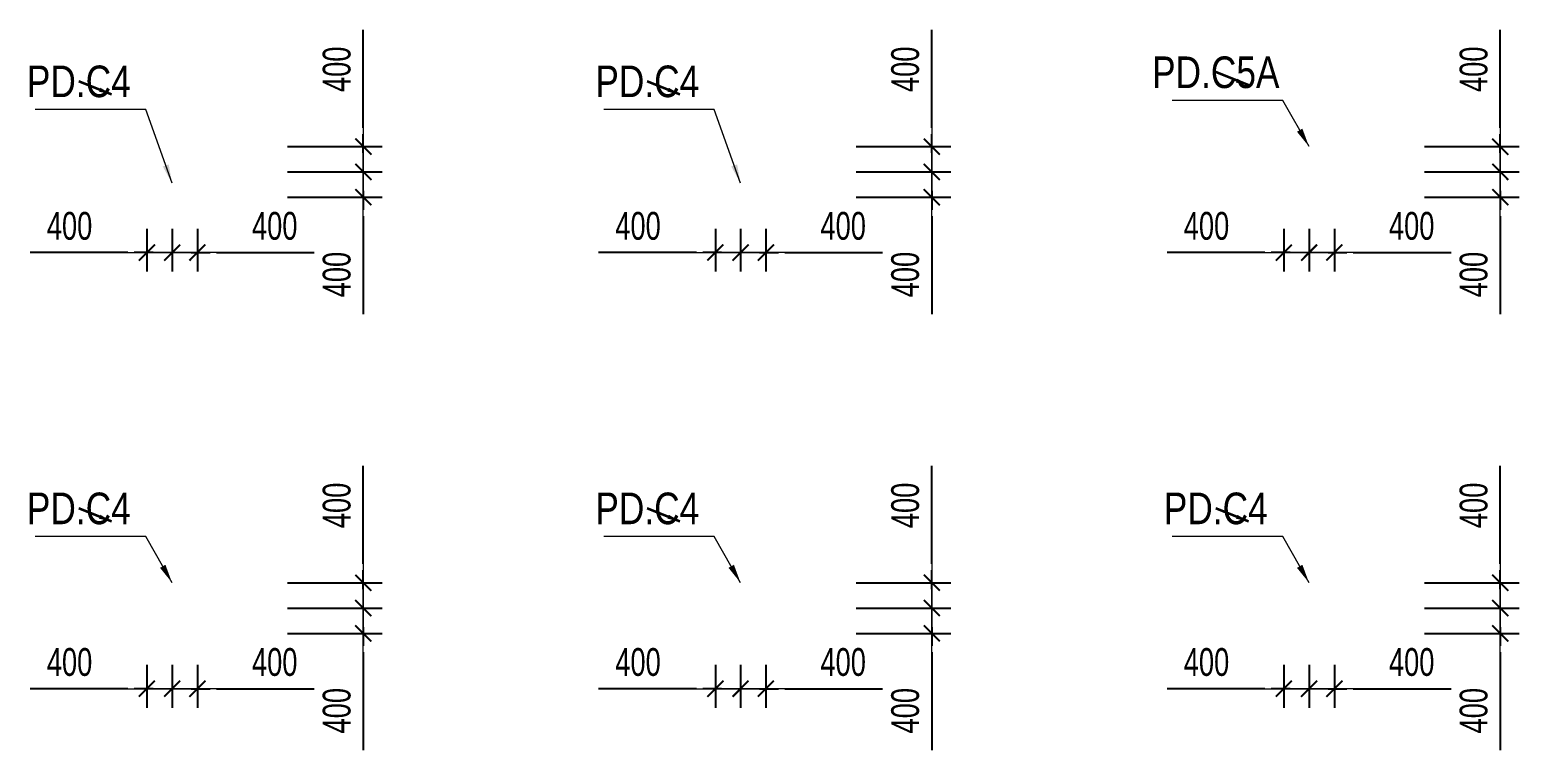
# Model space of a CAD drawing. Header units: millimetres. Extents: x -259680 to 699608, y -1281 to 104748.
# Drawn here: x 52446 to 76027, y 23251 to 34649 of the extents above; entities that cross this region are included whole.
import ezdxf
from ezdxf.enums import TextEntityAlignment as Align

# ---------------------------------------------------------------- set-up
doc = ezdxf.new("R2010")
doc.units = ezdxf.units.MM
doc.layers.get('Defpoints').update_dxf_attribs({"color": 151, "lineweight": 9})
for name, color, linetype, lineweight in [('$0$C1', 20, 'Continuous', 35), ('$1$NDC_S_ANNO', 7, 'Continuous', 20), ('$1$NDC_S_DIM', 1, 'Continuous', 15), ('NDC_S_DIM', 1, 'Continuous', 15)]:
    doc.layers.add(name, color=color, linetype=linetype, lineweight=lineweight)
doc.styles.add('$1$NDC_DIM', font='', dxfattribs={"width": 0.75})
doc.styles.add('$2$ARIAL', font='arial.ttf', dxfattribs={"width": 0.8})
doc.styles.add('NDC_DIM', font='', dxfattribs={"width": 0.75})
doc.styles.get('$1$NDC_DIM').set_extended_font_data('Dotum')
doc.styles.get('NDC_DIM').set_extended_font_data('Dotum')
doc.dimstyles.new('$0$NDC_dim_150', dxfattribs={"dimscale": 150, "dimtxt": 2.2, "dimasz": 1.5, "dimexe": 1.5, "dimexo": 2.5, "dimgap": 1, "dimtad": 1, "dimdec": 0, "dimzin": 0, "dimdsep": 46, "dimtxsty": '$1$NDC_DIM', "dimblk": '$1$DIMMARK', "dimcen": 0.09, "dimdle": 1.2, "dimclrd": 1, "dimclre": 1, "dimclrt": 3, "dimadec": 0, "dimazin": 0, "dimtfac": 1, "dimtdec": 0, "dimtix": 1, "dimtofl": 0, "dimtmove": 0, "dimatfit": 3, "dimfxl": 0, "dimtolj": 1, "dimtzin": 0, "dimarcsym": 0})
doc.dimstyles.new('$1$NDC_dim_iso', dxfattribs={"dimtxt": 2.2, "dimasz": 1, "dimexe": 1.5, "dimexo": 2.5, "dimgap": 1, "dimtad": 1, "dimdec": 0, "dimzin": 0, "dimdsep": 46, "dimtxsty": '$1$NDC_DIM', "dimblk": '$1$DIMMARK', "dimcen": 0.09, "dimdle": 1.2, "dimclrd": 1, "dimclre": 1, "dimclrt": 3, "dimadec": 0, "dimazin": 0, "dimtfac": 1, "dimtdec": 0, "dimtix": 1, "dimtofl": 0, "dimtmove": 0, "dimatfit": 3, "dimfxl": 0, "dimtolj": 1, "dimtzin": 0, "dimarcsym": 0})
doc.dimstyles.new('NDC_dim_200', dxfattribs={"dimscale": 200, "dimtxt": 2.2, "dimasz": 1.5, "dimexe": 1.5, "dimexo": 2.5, "dimgap": 1, "dimtad": 1, "dimdec": 0, "dimzin": 0, "dimdsep": 46, "dimtxsty": 'NDC_DIM', "dimblk": 'DIMMARK', "dimcen": 0.09, "dimdle": 1.2, "dimclrd": 1, "dimclre": 1, "dimclrt": 3, "dimadec": 0, "dimazin": 0, "dimtfac": 1, "dimtdec": 0, "dimtix": 1, "dimtofl": 0, "dimtmove": 0, "dimatfit": 3, "dimfxl": 0, "dimtolj": 1, "dimtzin": 0, "dimarcsym": 0})

# ---------------------------------------------------------------- blocks, each defined once
blk = doc.blocks.new('$1$DIMMARK')
at = {"layer": '$1$NDC_S_DIM', "color": 1}
blk.add_line((-1.5, 0), (1, 0), dxfattribs=at)
at = {"layer": '$1$NDC_S_DIM', "color": 2, "const_width": 0.1}
blk.add_lwpolyline([(-0.424, -0.424), (0.424, 0.424)], dxfattribs=at)
blk = doc.blocks.new('DIMMARK')
at = {"layer": 'NDC_S_DIM', "color": 1}
blk.add_line((-1.5, 0), (1, 0), dxfattribs=at)
at = {"layer": 'NDC_S_DIM', "color": 2, "const_width": 0.1}
blk.add_lwpolyline([(-0.424, -0.424), (0.424, 0.424)], dxfattribs=at)
blk = doc.blocks.new('*D415')
at = {"layer": 'Defpoints', "color": 0, "ltscale": 100, "transparency": 16777216}
for p in [(72700, 32000), (73100, 32000), (73100, 31124)]:
    blk.add_point(p, dxfattribs=at)
at = {"layer": 'NDC_S_DIM', "color": 1, "lineweight": -2, "ltscale": 100, "transparency": 16777216}
for p, q in [((72700, 31500), (72700, 30824)), ((73100, 31500), (73100, 30824)), ((72400, 31124), (72100, 31124)), ((73400, 31124), (74949, 31124))]:
    blk.add_line(p, q, dxfattribs=at)
at = {"layer": 'NDC_S_DIM', "color": 1, "lineweight": -2, "ltscale": 100, "transparency": 16777216, "xscale": 300, "yscale": 300, "zscale": 300}
blk.add_blockref('DIMMARK', (72700, 31124), dxfattribs=at)
at = {"layer": 'NDC_S_DIM', "color": 1, "lineweight": -2, "ltscale": 100, "transparency": 16777216, "xscale": 300, "yscale": 300, "zscale": 300, "rotation": 180}
blk.add_blockref('DIMMARK', (73100, 31124), dxfattribs=at)
at = {"layer": 'NDC_S_DIM', "color": 3, "ltscale": 100, "transparency": 16777216, "insert": (74324, 31544), "char_height": 440, "attachment_point": 5, "style": 'NDC_DIM'}
blk.add_mtext('\\A1;400', dxfattribs=at)
blk = doc.blocks.new('*D416')
at = {"layer": 'Defpoints', "color": 0, "ltscale": 100, "transparency": 16777216}
for p in [(72300, 32000), (72700, 32000), (72700, 31124)]:
    blk.add_point(p, dxfattribs=at)
at = {"layer": 'NDC_S_DIM', "color": 1, "lineweight": -2, "ltscale": 100, "transparency": 16777216}
for p, q in [((72300, 31500), (72300, 30824)), ((72700, 31500), (72700, 30824)), ((72000, 31124), (70451, 31124)), ((73000, 31124), (73300, 31124))]:
    blk.add_line(p, q, dxfattribs=at)
at = {"layer": 'NDC_S_DIM', "color": 1, "lineweight": -2, "ltscale": 100, "transparency": 16777216, "xscale": 300, "yscale": 300, "zscale": 300}
blk.add_blockref('DIMMARK', (72300, 31124), dxfattribs=at)
at = {"layer": 'NDC_S_DIM', "color": 1, "lineweight": -2, "ltscale": 100, "transparency": 16777216, "xscale": 300, "yscale": 300, "zscale": 300, "rotation": 180}
blk.add_blockref('DIMMARK', (72700, 31124), dxfattribs=at)
at = {"layer": 'NDC_S_DIM', "color": 3, "ltscale": 100, "transparency": 16777216, "insert": (71076, 31544), "char_height": 440, "attachment_point": 5, "style": 'NDC_DIM'}
blk.add_mtext('\\A1;400', dxfattribs=at)
blk = doc.blocks.new('*D417')
at = {"layer": 'Defpoints', "color": 0, "ltscale": 100, "transparency": 16777216}
for p in [(73100, 32800), (75727, 32800), (73100, 32400)]:
    blk.add_point(p, dxfattribs=at)
at = {"layer": 'NDC_S_DIM', "color": 1, "lineweight": -2, "ltscale": 100, "transparency": 16777216}
for p, q in [((75727, 33100), (75727, 34649)), ((74527, 32800), (76027, 32800)), ((74527, 32400), (76027, 32400)), ((75727, 32100), (75727, 31800))]:
    blk.add_line(p, q, dxfattribs=at)
at = {"layer": 'NDC_S_DIM', "color": 1, "lineweight": -2, "ltscale": 100, "transparency": 16777216, "xscale": 300, "yscale": 300, "zscale": 300}
for p, rotation in [((75727, 32800), 270), ((75727, 32400), 90)]:
    blk.add_blockref('DIMMARK', p, dxfattribs=dict(at, rotation=rotation))
at = {"layer": 'NDC_S_DIM', "color": 3, "ltscale": 100, "transparency": 16777216, "insert": (75307, 34024), "char_height": 440, "attachment_point": 5, "rotation": 90, "style": 'NDC_DIM'}
blk.add_mtext('\\A1;400', dxfattribs=at)
blk = doc.blocks.new('*D418')
at = {"layer": 'Defpoints', "color": 0, "ltscale": 100, "transparency": 16777216}
for p in [(73100, 32400), (75727, 32400), (73100, 32000)]:
    blk.add_point(p, dxfattribs=at)
at = {"layer": 'NDC_S_DIM', "color": 1, "lineweight": -2, "ltscale": 100, "transparency": 16777216}
for p, q in [((75727, 32700), (75727, 33000)), ((74527, 32400), (76027, 32400)), ((74527, 32000), (76027, 32000)), ((75727, 31700), (75727, 30151))]:
    blk.add_line(p, q, dxfattribs=at)
at = {"layer": 'NDC_S_DIM', "color": 1, "lineweight": -2, "ltscale": 100, "transparency": 16777216, "xscale": 300, "yscale": 300, "zscale": 300}
for p, rotation in [((75727, 32400), 270), ((75727, 32000), 90)]:
    blk.add_blockref('DIMMARK', p, dxfattribs=dict(at, rotation=rotation))
at = {"layer": 'NDC_S_DIM', "color": 3, "ltscale": 100, "transparency": 16777216, "insert": (75307, 30776), "char_height": 440, "attachment_point": 5, "rotation": 90, "style": 'NDC_DIM'}
blk.add_mtext('\\A1;400', dxfattribs=at)
blk = doc.blocks.new('*D419')
at = {"layer": 'Defpoints', "color": 0, "ltscale": 100, "transparency": 16777216}
for p in [(63700, 32000), (64100, 32000), (64100, 31124)]:
    blk.add_point(p, dxfattribs=at)
at = {"layer": 'NDC_S_DIM', "color": 1, "lineweight": -2, "ltscale": 100, "transparency": 16777216}
for p, q in [((63700, 31500), (63700, 30824)), ((64100, 31500), (64100, 30824)), ((63400, 31124), (63100, 31124)), ((64400, 31124), (65949, 31124))]:
    blk.add_line(p, q, dxfattribs=at)
at = {"layer": 'NDC_S_DIM', "color": 1, "lineweight": -2, "ltscale": 100, "transparency": 16777216, "xscale": 300, "yscale": 300, "zscale": 300}
blk.add_blockref('DIMMARK', (63700, 31124), dxfattribs=at)
at = {"layer": 'NDC_S_DIM', "color": 1, "lineweight": -2, "ltscale": 100, "transparency": 16777216, "xscale": 300, "yscale": 300, "zscale": 300, "rotation": 180}
blk.add_blockref('DIMMARK', (64100, 31124), dxfattribs=at)
at = {"layer": 'NDC_S_DIM', "color": 3, "ltscale": 100, "transparency": 16777216, "insert": (65324, 31544), "char_height": 440, "attachment_point": 5, "style": 'NDC_DIM'}
blk.add_mtext('\\A1;400', dxfattribs=at)
blk = doc.blocks.new('*D420')
at = {"layer": 'Defpoints', "color": 0, "ltscale": 100, "transparency": 16777216}
for p in [(63300, 32000), (63700, 32000), (63700, 31124)]:
    blk.add_point(p, dxfattribs=at)
at = {"layer": 'NDC_S_DIM', "color": 1, "lineweight": -2, "ltscale": 100, "transparency": 16777216}
for p, q in [((63300, 31500), (63300, 30824)), ((63700, 31500), (63700, 30824)), ((63000, 31124), (61451, 31124)), ((64000, 31124), (64300, 31124))]:
    blk.add_line(p, q, dxfattribs=at)
at = {"layer": 'NDC_S_DIM', "color": 1, "lineweight": -2, "ltscale": 100, "transparency": 16777216, "xscale": 300, "yscale": 300, "zscale": 300}
blk.add_blockref('DIMMARK', (63300, 31124), dxfattribs=at)
at = {"layer": 'NDC_S_DIM', "color": 1, "lineweight": -2, "ltscale": 100, "transparency": 16777216, "xscale": 300, "yscale": 300, "zscale": 300, "rotation": 180}
blk.add_blockref('DIMMARK', (63700, 31124), dxfattribs=at)
at = {"layer": 'NDC_S_DIM', "color": 3, "ltscale": 100, "transparency": 16777216, "insert": (62076, 31544), "char_height": 440, "attachment_point": 5, "style": 'NDC_DIM'}
blk.add_mtext('\\A1;400', dxfattribs=at)
blk = doc.blocks.new('*D421')
at = {"layer": 'Defpoints', "color": 0, "ltscale": 100, "transparency": 16777216}
for p in [(64100, 32800), (66727, 32800), (64100, 32400)]:
    blk.add_point(p, dxfattribs=at)
at = {"layer": 'NDC_S_DIM', "color": 1, "lineweight": -2, "ltscale": 100, "transparency": 16777216}
for p, q in [((66727, 33100), (66727, 34649)), ((65527, 32800), (67027, 32800)), ((65527, 32400), (67027, 32400)), ((66727, 32100), (66727, 31800))]:
    blk.add_line(p, q, dxfattribs=at)
at = {"layer": 'NDC_S_DIM', "color": 1, "lineweight": -2, "ltscale": 100, "transparency": 16777216, "xscale": 300, "yscale": 300, "zscale": 300}
for p, rotation in [((66727, 32800), 270), ((66727, 32400), 90)]:
    blk.add_blockref('DIMMARK', p, dxfattribs=dict(at, rotation=rotation))
at = {"layer": 'NDC_S_DIM', "color": 3, "ltscale": 100, "transparency": 16777216, "insert": (66307, 34024), "char_height": 440, "attachment_point": 5, "rotation": 90, "style": 'NDC_DIM'}
blk.add_mtext('\\A1;400', dxfattribs=at)
blk = doc.blocks.new('*D422')
at = {"layer": 'Defpoints', "color": 0, "ltscale": 100, "transparency": 16777216}
for p in [(64100, 32400), (66727, 32400), (64100, 32000)]:
    blk.add_point(p, dxfattribs=at)
at = {"layer": 'NDC_S_DIM', "color": 1, "lineweight": -2, "ltscale": 100, "transparency": 16777216}
for p, q in [((66727, 32700), (66727, 33000)), ((65527, 32400), (67027, 32400)), ((65527, 32000), (67027, 32000)), ((66727, 31700), (66727, 30151))]:
    blk.add_line(p, q, dxfattribs=at)
at = {"layer": 'NDC_S_DIM', "color": 1, "lineweight": -2, "ltscale": 100, "transparency": 16777216, "xscale": 300, "yscale": 300, "zscale": 300}
for p, rotation in [((66727, 32400), 270), ((66727, 32000), 90)]:
    blk.add_blockref('DIMMARK', p, dxfattribs=dict(at, rotation=rotation))
at = {"layer": 'NDC_S_DIM', "color": 3, "ltscale": 100, "transparency": 16777216, "insert": (66307, 30776), "char_height": 440, "attachment_point": 5, "rotation": 90, "style": 'NDC_DIM'}
blk.add_mtext('\\A1;400', dxfattribs=at)
blk = doc.blocks.new('*D423')
at = {"layer": 'Defpoints', "color": 0, "ltscale": 100, "transparency": 16777216}
for p in [(54700, 32000), (55100, 32000), (55100, 31124)]:
    blk.add_point(p, dxfattribs=at)
at = {"layer": 'NDC_S_DIM', "color": 1, "lineweight": -2, "ltscale": 100, "transparency": 16777216}
for p, q in [((54700, 31500), (54700, 30824)), ((55100, 31500), (55100, 30824)), ((54400, 31124), (54100, 31124)), ((55400, 31124), (56949, 31124))]:
    blk.add_line(p, q, dxfattribs=at)
at = {"layer": 'NDC_S_DIM', "color": 1, "lineweight": -2, "ltscale": 100, "transparency": 16777216, "xscale": 300, "yscale": 300, "zscale": 300}
blk.add_blockref('DIMMARK', (54700, 31124), dxfattribs=at)
at = {"layer": 'NDC_S_DIM', "color": 1, "lineweight": -2, "ltscale": 100, "transparency": 16777216, "xscale": 300, "yscale": 300, "zscale": 300, "rotation": 180}
blk.add_blockref('DIMMARK', (55100, 31124), dxfattribs=at)
at = {"layer": 'NDC_S_DIM', "color": 3, "ltscale": 100, "transparency": 16777216, "insert": (56324, 31544), "char_height": 440, "attachment_point": 5, "style": 'NDC_DIM'}
blk.add_mtext('\\A1;400', dxfattribs=at)
blk = doc.blocks.new('*D424')
at = {"layer": 'Defpoints', "color": 0, "ltscale": 100, "transparency": 16777216}
for p in [(54300, 32000), (54700, 32000), (54700, 31124)]:
    blk.add_point(p, dxfattribs=at)
at = {"layer": 'NDC_S_DIM', "color": 1, "lineweight": -2, "ltscale": 100, "transparency": 16777216}
for p, q in [((54300, 31500), (54300, 30824)), ((54700, 31500), (54700, 30824)), ((54000, 31124), (52451, 31124)), ((55000, 31124), (55300, 31124))]:
    blk.add_line(p, q, dxfattribs=at)
at = {"layer": 'NDC_S_DIM', "color": 1, "lineweight": -2, "ltscale": 100, "transparency": 16777216, "xscale": 300, "yscale": 300, "zscale": 300}
blk.add_blockref('DIMMARK', (54300, 31124), dxfattribs=at)
at = {"layer": 'NDC_S_DIM', "color": 1, "lineweight": -2, "ltscale": 100, "transparency": 16777216, "xscale": 300, "yscale": 300, "zscale": 300, "rotation": 180}
blk.add_blockref('DIMMARK', (54700, 31124), dxfattribs=at)
at = {"layer": 'NDC_S_DIM', "color": 3, "ltscale": 100, "transparency": 16777216, "insert": (53076, 31544), "char_height": 440, "attachment_point": 5, "style": 'NDC_DIM'}
blk.add_mtext('\\A1;400', dxfattribs=at)
blk = doc.blocks.new('*D425')
at = {"layer": 'Defpoints', "color": 0, "ltscale": 100, "transparency": 16777216}
for p in [(55100, 32800), (57727, 32800), (55100, 32400)]:
    blk.add_point(p, dxfattribs=at)
at = {"layer": 'NDC_S_DIM', "color": 1, "lineweight": -2, "ltscale": 100, "transparency": 16777216}
for p, q in [((57727, 33100), (57727, 34649)), ((56527, 32800), (58027, 32800)), ((56527, 32400), (58027, 32400)), ((57727, 32100), (57727, 31800))]:
    blk.add_line(p, q, dxfattribs=at)
at = {"layer": 'NDC_S_DIM', "color": 1, "lineweight": -2, "ltscale": 100, "transparency": 16777216, "xscale": 300, "yscale": 300, "zscale": 300}
for p, rotation in [((57727, 32800), 270), ((57727, 32400), 90)]:
    blk.add_blockref('DIMMARK', p, dxfattribs=dict(at, rotation=rotation))
at = {"layer": 'NDC_S_DIM', "color": 3, "ltscale": 100, "transparency": 16777216, "insert": (57307, 34024), "char_height": 440, "attachment_point": 5, "rotation": 90, "style": 'NDC_DIM'}
blk.add_mtext('\\A1;400', dxfattribs=at)
blk = doc.blocks.new('*D426')
at = {"layer": 'Defpoints', "color": 0, "ltscale": 100, "transparency": 16777216}
for p in [(55100, 32400), (57727, 32400), (55100, 32000)]:
    blk.add_point(p, dxfattribs=at)
at = {"layer": 'NDC_S_DIM', "color": 1, "lineweight": -2, "ltscale": 100, "transparency": 16777216}
for p, q in [((57727, 32700), (57727, 33000)), ((56527, 32400), (58027, 32400)), ((56527, 32000), (58027, 32000)), ((57727, 31700), (57727, 30151))]:
    blk.add_line(p, q, dxfattribs=at)
at = {"layer": 'NDC_S_DIM', "color": 1, "lineweight": -2, "ltscale": 100, "transparency": 16777216, "xscale": 300, "yscale": 300, "zscale": 300}
for p, rotation in [((57727, 32400), 270), ((57727, 32000), 90)]:
    blk.add_blockref('DIMMARK', p, dxfattribs=dict(at, rotation=rotation))
at = {"layer": 'NDC_S_DIM', "color": 3, "ltscale": 100, "transparency": 16777216, "insert": (57307, 30776), "char_height": 440, "attachment_point": 5, "rotation": 90, "style": 'NDC_DIM'}
blk.add_mtext('\\A1;400', dxfattribs=at)
blk = doc.blocks.new('*D443')
at = {"layer": 'Defpoints', "color": 0, "ltscale": 100, "transparency": 16777216}
for p in [(54700, 25100), (55100, 25100), (55100, 24224)]:
    blk.add_point(p, dxfattribs=at)
at = {"layer": 'NDC_S_DIM', "color": 1, "lineweight": -2, "ltscale": 100, "transparency": 16777216}
for p, q in [((54700, 24600), (54700, 23924)), ((55100, 24600), (55100, 23924)), ((54400, 24224), (54100, 24224)), ((55400, 24224), (56949, 24224))]:
    blk.add_line(p, q, dxfattribs=at)
at = {"layer": 'NDC_S_DIM', "color": 1, "lineweight": -2, "ltscale": 100, "transparency": 16777216, "xscale": 300, "yscale": 300, "zscale": 300}
blk.add_blockref('DIMMARK', (54700, 24224), dxfattribs=at)
at = {"layer": 'NDC_S_DIM', "color": 1, "lineweight": -2, "ltscale": 100, "transparency": 16777216, "xscale": 300, "yscale": 300, "zscale": 300, "rotation": 180}
blk.add_blockref('DIMMARK', (55100, 24224), dxfattribs=at)
at = {"layer": 'NDC_S_DIM', "color": 3, "ltscale": 100, "transparency": 16777216, "insert": (56324, 24644), "char_height": 440, "attachment_point": 5, "style": 'NDC_DIM'}
blk.add_mtext('\\A1;400', dxfattribs=at)
blk = doc.blocks.new('*D444')
at = {"layer": 'Defpoints', "color": 0, "ltscale": 100, "transparency": 16777216}
for p in [(54300, 25100), (54700, 25100), (54700, 24224)]:
    blk.add_point(p, dxfattribs=at)
at = {"layer": 'NDC_S_DIM', "color": 1, "lineweight": -2, "ltscale": 100, "transparency": 16777216}
for p, q in [((54300, 24600), (54300, 23924)), ((54700, 24600), (54700, 23924)), ((54000, 24224), (52451, 24224)), ((55000, 24224), (55300, 24224))]:
    blk.add_line(p, q, dxfattribs=at)
at = {"layer": 'NDC_S_DIM', "color": 1, "lineweight": -2, "ltscale": 100, "transparency": 16777216, "xscale": 300, "yscale": 300, "zscale": 300}
blk.add_blockref('DIMMARK', (54300, 24224), dxfattribs=at)
at = {"layer": 'NDC_S_DIM', "color": 1, "lineweight": -2, "ltscale": 100, "transparency": 16777216, "xscale": 300, "yscale": 300, "zscale": 300, "rotation": 180}
blk.add_blockref('DIMMARK', (54700, 24224), dxfattribs=at)
at = {"layer": 'NDC_S_DIM', "color": 3, "ltscale": 100, "transparency": 16777216, "insert": (53076, 24644), "char_height": 440, "attachment_point": 5, "style": 'NDC_DIM'}
blk.add_mtext('\\A1;400', dxfattribs=at)
blk = doc.blocks.new('*D445')
at = {"layer": 'Defpoints', "color": 0, "ltscale": 100, "transparency": 16777216}
for p in [(55100, 25900), (57727, 25900), (55100, 25500)]:
    blk.add_point(p, dxfattribs=at)
at = {"layer": 'NDC_S_DIM', "color": 1, "lineweight": -2, "ltscale": 100, "transparency": 16777216}
for p, q in [((57727, 26200), (57727, 27749)), ((56527, 25900), (58027, 25900)), ((56527, 25500), (58027, 25500)), ((57727, 25200), (57727, 24900))]:
    blk.add_line(p, q, dxfattribs=at)
at = {"layer": 'NDC_S_DIM', "color": 1, "lineweight": -2, "ltscale": 100, "transparency": 16777216, "xscale": 300, "yscale": 300, "zscale": 300}
for p, rotation in [((57727, 25900), 270), ((57727, 25500), 90)]:
    blk.add_blockref('DIMMARK', p, dxfattribs=dict(at, rotation=rotation))
at = {"layer": 'NDC_S_DIM', "color": 3, "ltscale": 100, "transparency": 16777216, "insert": (57307, 27124), "char_height": 440, "attachment_point": 5, "rotation": 90, "style": 'NDC_DIM'}
blk.add_mtext('\\A1;400', dxfattribs=at)
blk = doc.blocks.new('*D446')
at = {"layer": 'Defpoints', "color": 0, "ltscale": 100, "transparency": 16777216}
for p in [(55100, 25500), (57727, 25500), (55100, 25100)]:
    blk.add_point(p, dxfattribs=at)
at = {"layer": 'NDC_S_DIM', "color": 1, "lineweight": -2, "ltscale": 100, "transparency": 16777216}
for p, q in [((57727, 25800), (57727, 26100)), ((56527, 25500), (58027, 25500)), ((56527, 25100), (58027, 25100)), ((57727, 24800), (57727, 23251))]:
    blk.add_line(p, q, dxfattribs=at)
at = {"layer": 'NDC_S_DIM', "color": 1, "lineweight": -2, "ltscale": 100, "transparency": 16777216, "xscale": 300, "yscale": 300, "zscale": 300}
for p, rotation in [((57727, 25500), 270), ((57727, 25100), 90)]:
    blk.add_blockref('DIMMARK', p, dxfattribs=dict(at, rotation=rotation))
at = {"layer": 'NDC_S_DIM', "color": 3, "ltscale": 100, "transparency": 16777216, "insert": (57307, 23876), "char_height": 440, "attachment_point": 5, "rotation": 90, "style": 'NDC_DIM'}
blk.add_mtext('\\A1;400', dxfattribs=at)
blk = doc.blocks.new('*D447')
at = {"layer": 'Defpoints', "color": 0, "ltscale": 100, "transparency": 16777216}
for p in [(63700, 25100), (64100, 25100), (64100, 24224)]:
    blk.add_point(p, dxfattribs=at)
at = {"layer": 'NDC_S_DIM', "color": 1, "lineweight": -2, "ltscale": 100, "transparency": 16777216}
for p, q in [((63700, 24600), (63700, 23924)), ((64100, 24600), (64100, 23924)), ((63400, 24224), (63100, 24224)), ((64400, 24224), (65949, 24224))]:
    blk.add_line(p, q, dxfattribs=at)
at = {"layer": 'NDC_S_DIM', "color": 1, "lineweight": -2, "ltscale": 100, "transparency": 16777216, "xscale": 300, "yscale": 300, "zscale": 300}
blk.add_blockref('DIMMARK', (63700, 24224), dxfattribs=at)
at = {"layer": 'NDC_S_DIM', "color": 1, "lineweight": -2, "ltscale": 100, "transparency": 16777216, "xscale": 300, "yscale": 300, "zscale": 300, "rotation": 180}
blk.add_blockref('DIMMARK', (64100, 24224), dxfattribs=at)
at = {"layer": 'NDC_S_DIM', "color": 3, "ltscale": 100, "transparency": 16777216, "insert": (65324, 24644), "char_height": 440, "attachment_point": 5, "style": 'NDC_DIM'}
blk.add_mtext('\\A1;400', dxfattribs=at)
blk = doc.blocks.new('*D448')
at = {"layer": 'Defpoints', "color": 0, "ltscale": 100, "transparency": 16777216}
for p in [(63300, 25100), (63700, 25100), (63700, 24224)]:
    blk.add_point(p, dxfattribs=at)
at = {"layer": 'NDC_S_DIM', "color": 1, "lineweight": -2, "ltscale": 100, "transparency": 16777216}
for p, q in [((63300, 24600), (63300, 23924)), ((63700, 24600), (63700, 23924)), ((63000, 24224), (61451, 24224)), ((64000, 24224), (64300, 24224))]:
    blk.add_line(p, q, dxfattribs=at)
at = {"layer": 'NDC_S_DIM', "color": 1, "lineweight": -2, "ltscale": 100, "transparency": 16777216, "xscale": 300, "yscale": 300, "zscale": 300}
blk.add_blockref('DIMMARK', (63300, 24224), dxfattribs=at)
at = {"layer": 'NDC_S_DIM', "color": 1, "lineweight": -2, "ltscale": 100, "transparency": 16777216, "xscale": 300, "yscale": 300, "zscale": 300, "rotation": 180}
blk.add_blockref('DIMMARK', (63700, 24224), dxfattribs=at)
at = {"layer": 'NDC_S_DIM', "color": 3, "ltscale": 100, "transparency": 16777216, "insert": (62076, 24644), "char_height": 440, "attachment_point": 5, "style": 'NDC_DIM'}
blk.add_mtext('\\A1;400', dxfattribs=at)
blk = doc.blocks.new('*D449')
at = {"layer": 'Defpoints', "color": 0, "ltscale": 100, "transparency": 16777216}
for p in [(64100, 25900), (66727, 25900), (64100, 25500)]:
    blk.add_point(p, dxfattribs=at)
at = {"layer": 'NDC_S_DIM', "color": 1, "lineweight": -2, "ltscale": 100, "transparency": 16777216}
for p, q in [((66727, 26200), (66727, 27749)), ((65527, 25900), (67027, 25900)), ((65527, 25500), (67027, 25500)), ((66727, 25200), (66727, 24900))]:
    blk.add_line(p, q, dxfattribs=at)
at = {"layer": 'NDC_S_DIM', "color": 1, "lineweight": -2, "ltscale": 100, "transparency": 16777216, "xscale": 300, "yscale": 300, "zscale": 300}
for p, rotation in [((66727, 25900), 270), ((66727, 25500), 90)]:
    blk.add_blockref('DIMMARK', p, dxfattribs=dict(at, rotation=rotation))
at = {"layer": 'NDC_S_DIM', "color": 3, "ltscale": 100, "transparency": 16777216, "insert": (66307, 27124), "char_height": 440, "attachment_point": 5, "rotation": 90, "style": 'NDC_DIM'}
blk.add_mtext('\\A1;400', dxfattribs=at)
blk = doc.blocks.new('*D450')
at = {"layer": 'Defpoints', "color": 0, "ltscale": 100, "transparency": 16777216}
for p in [(64100, 25500), (66727, 25500), (64100, 25100)]:
    blk.add_point(p, dxfattribs=at)
at = {"layer": 'NDC_S_DIM', "color": 1, "lineweight": -2, "ltscale": 100, "transparency": 16777216}
for p, q in [((66727, 25800), (66727, 26100)), ((65527, 25500), (67027, 25500)), ((65527, 25100), (67027, 25100)), ((66727, 24800), (66727, 23251))]:
    blk.add_line(p, q, dxfattribs=at)
at = {"layer": 'NDC_S_DIM', "color": 1, "lineweight": -2, "ltscale": 100, "transparency": 16777216, "xscale": 300, "yscale": 300, "zscale": 300}
for p, rotation in [((66727, 25500), 270), ((66727, 25100), 90)]:
    blk.add_blockref('DIMMARK', p, dxfattribs=dict(at, rotation=rotation))
at = {"layer": 'NDC_S_DIM', "color": 3, "ltscale": 100, "transparency": 16777216, "insert": (66307, 23876), "char_height": 440, "attachment_point": 5, "rotation": 90, "style": 'NDC_DIM'}
blk.add_mtext('\\A1;400', dxfattribs=at)
blk = doc.blocks.new('*D451')
at = {"layer": 'Defpoints', "color": 0, "ltscale": 100, "transparency": 16777216}
for p in [(72700, 25100), (73100, 25100), (73100, 24224)]:
    blk.add_point(p, dxfattribs=at)
at = {"layer": 'NDC_S_DIM', "color": 1, "lineweight": -2, "ltscale": 100, "transparency": 16777216}
for p, q in [((72700, 24600), (72700, 23924)), ((73100, 24600), (73100, 23924)), ((72400, 24224), (72100, 24224)), ((73400, 24224), (74949, 24224))]:
    blk.add_line(p, q, dxfattribs=at)
at = {"layer": 'NDC_S_DIM', "color": 1, "lineweight": -2, "ltscale": 100, "transparency": 16777216, "xscale": 300, "yscale": 300, "zscale": 300}
blk.add_blockref('DIMMARK', (72700, 24224), dxfattribs=at)
at = {"layer": 'NDC_S_DIM', "color": 1, "lineweight": -2, "ltscale": 100, "transparency": 16777216, "xscale": 300, "yscale": 300, "zscale": 300, "rotation": 180}
blk.add_blockref('DIMMARK', (73100, 24224), dxfattribs=at)
at = {"layer": 'NDC_S_DIM', "color": 3, "ltscale": 100, "transparency": 16777216, "insert": (74324, 24644), "char_height": 440, "attachment_point": 5, "style": 'NDC_DIM'}
blk.add_mtext('\\A1;400', dxfattribs=at)
blk = doc.blocks.new('*D452')
at = {"layer": 'Defpoints', "color": 0, "ltscale": 100, "transparency": 16777216}
for p in [(72300, 25100), (72700, 25100), (72700, 24224)]:
    blk.add_point(p, dxfattribs=at)
at = {"layer": 'NDC_S_DIM', "color": 1, "lineweight": -2, "ltscale": 100, "transparency": 16777216}
for p, q in [((72300, 24600), (72300, 23924)), ((72700, 24600), (72700, 23924)), ((72000, 24224), (70451, 24224)), ((73000, 24224), (73300, 24224))]:
    blk.add_line(p, q, dxfattribs=at)
at = {"layer": 'NDC_S_DIM', "color": 1, "lineweight": -2, "ltscale": 100, "transparency": 16777216, "xscale": 300, "yscale": 300, "zscale": 300}
blk.add_blockref('DIMMARK', (72300, 24224), dxfattribs=at)
at = {"layer": 'NDC_S_DIM', "color": 1, "lineweight": -2, "ltscale": 100, "transparency": 16777216, "xscale": 300, "yscale": 300, "zscale": 300, "rotation": 180}
blk.add_blockref('DIMMARK', (72700, 24224), dxfattribs=at)
at = {"layer": 'NDC_S_DIM', "color": 3, "ltscale": 100, "transparency": 16777216, "insert": (71076, 24644), "char_height": 440, "attachment_point": 5, "style": 'NDC_DIM'}
blk.add_mtext('\\A1;400', dxfattribs=at)
blk = doc.blocks.new('*D453')
at = {"layer": 'Defpoints', "color": 0, "ltscale": 100, "transparency": 16777216}
for p in [(73100, 25900), (75727, 25900), (73100, 25500)]:
    blk.add_point(p, dxfattribs=at)
at = {"layer": 'NDC_S_DIM', "color": 1, "lineweight": -2, "ltscale": 100, "transparency": 16777216}
for p, q in [((75727, 26200), (75727, 27749)), ((74527, 25900), (76027, 25900)), ((74527, 25500), (76027, 25500)), ((75727, 25200), (75727, 24900))]:
    blk.add_line(p, q, dxfattribs=at)
at = {"layer": 'NDC_S_DIM', "color": 1, "lineweight": -2, "ltscale": 100, "transparency": 16777216, "xscale": 300, "yscale": 300, "zscale": 300}
for p, rotation in [((75727, 25900), 270), ((75727, 25500), 90)]:
    blk.add_blockref('DIMMARK', p, dxfattribs=dict(at, rotation=rotation))
at = {"layer": 'NDC_S_DIM', "color": 3, "ltscale": 100, "transparency": 16777216, "insert": (75307, 27124), "char_height": 440, "attachment_point": 5, "rotation": 90, "style": 'NDC_DIM'}
blk.add_mtext('\\A1;400', dxfattribs=at)
blk = doc.blocks.new('*D454')
at = {"layer": 'Defpoints', "color": 0, "ltscale": 100, "transparency": 16777216}
for p in [(73100, 25500), (75727, 25500), (73100, 25100)]:
    blk.add_point(p, dxfattribs=at)
at = {"layer": 'NDC_S_DIM', "color": 1, "lineweight": -2, "ltscale": 100, "transparency": 16777216}
for p, q in [((75727, 25800), (75727, 26100)), ((74527, 25500), (76027, 25500)), ((74527, 25100), (76027, 25100)), ((75727, 24800), (75727, 23251))]:
    blk.add_line(p, q, dxfattribs=at)
at = {"layer": 'NDC_S_DIM', "color": 1, "lineweight": -2, "ltscale": 100, "transparency": 16777216, "xscale": 300, "yscale": 300, "zscale": 300}
for p, rotation in [((75727, 25500), 270), ((75727, 25100), 90)]:
    blk.add_blockref('DIMMARK', p, dxfattribs=dict(at, rotation=rotation))
at = {"layer": 'NDC_S_DIM', "color": 3, "ltscale": 100, "transparency": 16777216, "insert": (75307, 23876), "char_height": 440, "attachment_point": 5, "rotation": 90, "style": 'NDC_DIM'}
blk.add_mtext('\\A1;400', dxfattribs=at)
blk = doc.blocks.new('*U214')
at = {"layer": '$1$NDC_S_ANNO', "ltscale": 0.8, "style": '$2$ARIAL', "width": 0.8, "flags": 1}
blk.add_attdef('CHU_THICH', text='', height=2.5, dxfattribs=at).set_placement((0, 0), align=Align.MIDDLE_CENTER)
at = {"layer": '$1$NDC_S_ANNO', "ltscale": 0.8, "style": '$2$ARIAL', "width": 0.8}
blk.add_attdef('TEN', text='', height=2.5, dxfattribs=at).set_placement((-2.58, 1.03), align=Align.MIDDLE_CENTER)
at = {"layer": 'Defpoints'}
blk.add_leader([(0, 0), (-2.58, 1.03)], dimstyle='$1$NDC_dim_iso', override={"dimgap": 0.625, "dimtad": 0}, dxfattribs=at)
blk = doc.blocks.new('$0$co t check')
at = {"layer": '$0$C1', "xscale": 200, "yscale": 200, "zscale": 200}
for p, values in [((69698, 33771), {'TEN': 'PD.C5A'}), ((51698, 33627), {'TEN': 'PD.C4'}), ((60698, 33627), {'TEN': 'PD.C4'}), ((51698, 26871), {'TEN': 'PD.C4'}), ((60698, 26871), {'TEN': 'PD.C4'}), ((69698, 26871), {'TEN': 'PD.C4'})]:
    blk.add_blockref('*U214', p, dxfattribs=at).add_auto_attribs(values)
at = {"layer": '$0$C1'}
for points in [[(70659, 32800), (70242, 33532), (68493, 33532)], [(52659, 32220), (52242, 33388), (50493, 33388)], [(61659, 32220), (61242, 33388), (59493, 33388)], [(52659, 25900), (52242, 26632), (50493, 26632)], [(61659, 25900), (61242, 26632), (59493, 26632)], [(70659, 25900), (70242, 26632), (68493, 26632)]]:
    blk.add_leader(points, dimstyle='$0$NDC_dim_150', override={"dimasz": 2, "dimgap": 1, "dimtad": 0}, dxfattribs=at)

msp = doc.modelspace()

# ---------------------------------------------------------------- block references
at = {"layer": '$1$NDC_S_DIM'}
msp.add_blockref('$0$co t check', (2040.6, 0), dxfattribs=at)

# ---------------------------------------------------------------- dimensions: what is measured, and where the dimension line sits
at = {"layer": 'NDC_S_DIM', "ltscale": 100}
for base, p1, p2, picture, middle in [((57726.7, 32800), (55100, 32400), (55100, 32800), '*D425', (57726.7, 34024.3)), ((66726.7, 32800), (64100, 32400), (64100, 32800), '*D421', (66726.7, 34024.3)), ((75726.7, 32800), (73100, 32400), (73100, 32800), '*D417', (75726.7, 34024.3)), ((57726.7, 32400), (55100, 32000), (55100, 32400), '*D426', (57726.7, 30775.7)), ((66726.7, 32400), (64100, 32000), (64100, 32400), '*D422', (66726.7, 30775.7)), ((75726.7, 32400), (73100, 32000), (73100, 32400), '*D418', (75726.7, 30775.7)), ((57726.7, 25900), (55100, 25500), (55100, 25900), '*D445', (57726.7, 27124.3)), ((66726.7, 25900), (64100, 25500), (64100, 25900), '*D449', (66726.7, 27124.3)), ((75726.7, 25900), (73100, 25500), (73100, 25900), '*D453', (75726.7, 27124.3)), ((57726.7, 25500), (55100, 25100), (55100, 25500), '*D446', (57726.7, 23875.7)), ((66726.7, 25500), (64100, 25100), (64100, 25500), '*D450', (66726.7, 23875.7)), ((75726.7, 25500), (73100, 25100), (73100, 25500), '*D454', (75726.7, 23875.7))]:
    dim = msp.add_linear_dim(base=base, p1=p1, p2=p2, angle=90, dimstyle='NDC_dim_200', dxfattribs=at)
    dim.commit()
    dim.dimension.update_dxf_attribs({"geometry": picture, "text_midpoint": middle, "dimtype": 160})
for base, p1, p2, picture, middle in [((54700, 31124.4), (54300, 32000), (54700, 32000), '*D424', (53075.7, 31124.4)), ((55100, 31124.4), (54700, 32000), (55100, 32000), '*D423', (56324.3, 31124.4)), ((63700, 31124.4), (63300, 32000), (63700, 32000), '*D420', (62075.7, 31124.4)), ((64100, 31124.4), (63700, 32000), (64100, 32000), '*D419', (65324.3, 31124.4)), ((72700, 31124.4), (72300, 32000), (72700, 32000), '*D416', (71075.7, 31124.4)), ((73100, 31124.4), (72700, 32000), (73100, 32000), '*D415', (74324.3, 31124.4)), ((54700, 24224.4), (54300, 25100), (54700, 25100), '*D444', (53075.7, 24224.4)), ((55100, 24224.4), (54700, 25100), (55100, 25100), '*D443', (56324.3, 24224.4)), ((63700, 24224.4), (63300, 25100), (63700, 25100), '*D448', (62075.7, 24224.4)), ((64100, 24224.4), (63700, 25100), (64100, 25100), '*D447', (65324.3, 24224.4)), ((72700, 24224.4), (72300, 25100), (72700, 25100), '*D452', (71075.7, 24224.4)), ((73100, 24224.4), (72700, 25100), (73100, 25100), '*D451', (74324.3, 24224.4))]:
    dim = msp.add_linear_dim(base=base, p1=p1, p2=p2, dimstyle='NDC_dim_200', dxfattribs=at)
    dim.commit()
    dim.dimension.update_dxf_attribs({"geometry": picture, "text_midpoint": middle, "dimtype": 160})

doc.saveas('drawing.dxf')
